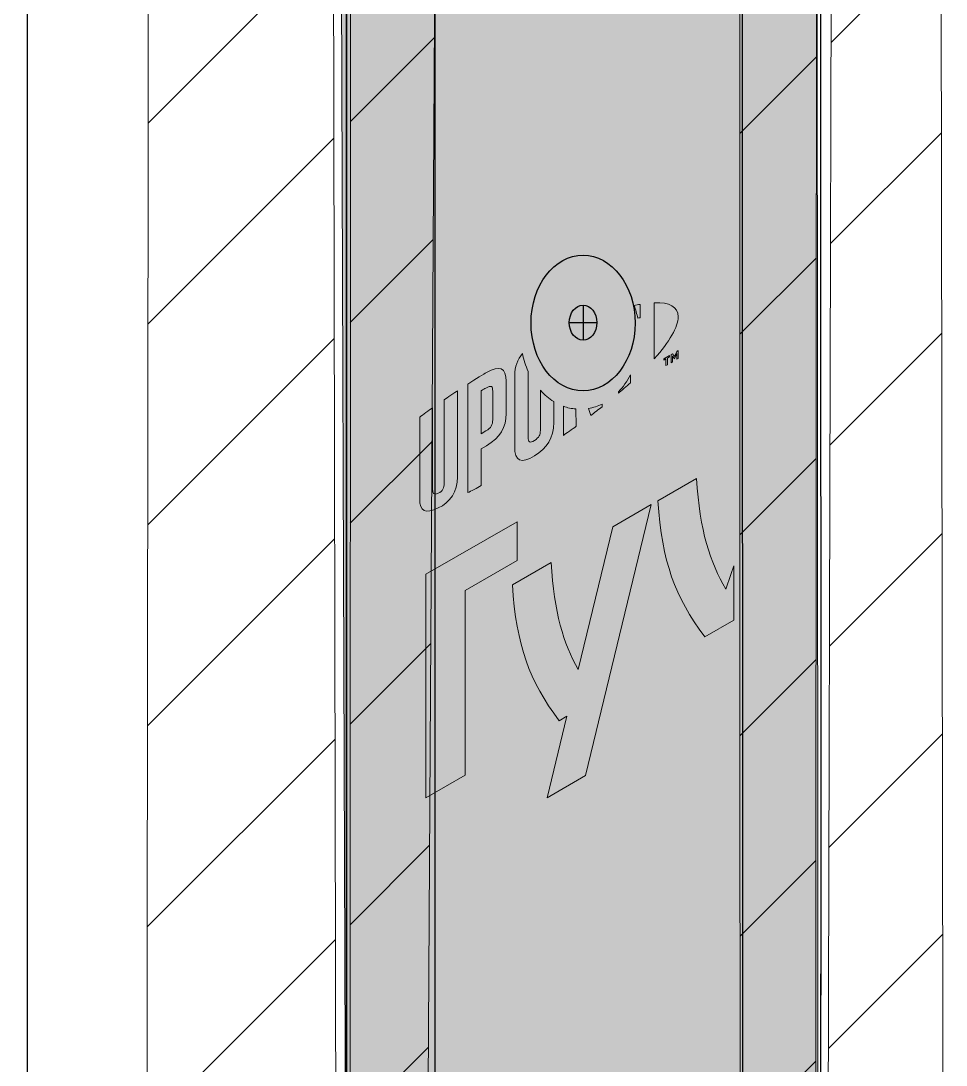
# Model space of a CAD drawing. Extents: x -1392 to 5791, y -3809 to 1722.
# Drawn here: x 4921.9 to 4987.1, y -2772.2 to -2698.7 of the extents above; entities that cross this region are included whole.
import ezdxf

# ---------------------------------------------------------------- set-up
doc = ezdxf.new("R2010")
doc.units = 0
doc.header["$MEASUREMENT"] = 0
for name, color, linetype, lineweight in [('G-ANNO-TTLB', 7, 'Continuous', 0), ('Layer 12', 7, 'Continuous', 0), ('TYVEK', 7, 'Continuous', 0), ('X-REF - TRACED', 7, 'Continuous', 0)]:
    doc.layers.add(name, color=color, linetype=linetype, lineweight=lineweight)
pattern_1 = [(45, (0, 0), (-7.071067, 7.071069), [])]

# ---------------------------------------------------------------- blocks, each defined once
blk = doc.blocks.new('Block_343')
at = {"layer": 'TYVEK', "color": 18, "lineweight": 25, "true_color": 0x000000}
for points in [[(4984.507, -2660.579)], [(4984.507, -2765.527)]]:
    blk.add_lwpolyline(points, dxfattribs=at)
blk = doc.blocks.new('Block_350')
at = {"layer": 'TYVEK', "true_color": 0x003b71, "transparency": 33554687}
h = blk.add_hatch(color=156, dxfattribs=at)
h.dxf.hatch_style = 2
edge = h.paths.add_edge_path()
edge.add_ellipse((4961.547, -2656.589), major_axis=(0, 4.781), ratio=0.766948, start_angle=0, end_angle=360)
h = blk.add_hatch(color=156, dxfattribs=at)
h.dxf.hatch_style = 2
edge = h.paths.add_edge_path()
edge.add_ellipse((4961.529, -2719.954), major_axis=(0, 4.781), ratio=0.766948, start_angle=0, end_angle=360)
h = blk.add_hatch(color=156, dxfattribs=at)
h.dxf.hatch_style = 2
edge = h.paths.add_edge_path()
edge.add_ellipse((4961.547, -2782.498), major_axis=(0, 4.781), ratio=0.766948, start_angle=0, end_angle=360)
at = {"layer": 'TYVEK', "color": 18, "lineweight": 25, "true_color": 0x080808}
for p, q in [((4961.547, -2655.326), (4961.547, -2657.793)), ((4960.574, -2656.56), (4962.52, -2656.56)), ((4961.529, -2718.691), (4961.529, -2721.159)), ((4960.556, -2719.925), (4962.503, -2719.925)), ((4961.547, -2781.234), (4961.547, -2783.702)), ((4960.574, -2782.468), (4962.52, -2782.468))]:
    blk.add_line(p, q, dxfattribs=at)
at = {"layer": 'TYVEK', "color": 33, "lineweight": 25, "true_color": 0xcc9966}
for points in [[(4961.035, -2652.169)], [(4957.369, -2656.949)], [(4961.017, -2715.535)], [(4961.035, -2778.078)], [(4957.369, -2782.857)]]:
    blk.add_lwpolyline(points, dxfattribs=at)
at = {"layer": 'TYVEK', "color": 18, "lineweight": 25, "true_color": 0x000000}
for centre in [(4961.547, -2656.589), (4961.529, -2719.954), (4961.547, -2782.498)]:
    blk.add_ellipse(centre, major_axis=(0, 4.781), ratio=0.766948, dxfattribs=at)
at = {"layer": 'TYVEK', "color": 18, "lineweight": 25, "true_color": 0x080808}
for centre in [(4961.547, -2656.56), (4961.529, -2719.925), (4961.547, -2782.468)]:
    blk.add_ellipse(centre, major_axis=(0, 1.234), ratio=0.788846, dxfattribs=at)
blk = doc.blocks.new('Block_677')
at = {"layer": 'X-REF - TRACED', "true_color": 0x848484, "transparency": 33554687}
h = blk.add_hatch(color=252, dxfattribs=at)
h.dxf.hatch_style = 2
edge = h.paths.add_edge_path()
edge.add_spline(control_points=[(4968.225, -2719.514), (4968.225, -2720.238), (4967.612, -2721.267), (4966.545, -2722.464), (4966.545, -2722.464), (4966.545, -2718.52), (4966.545, -2718.52), (4967.612, -2718.481), (4968.225, -2718.799), (4968.225, -2719.514)], knot_values=[0, 0, 0, 0, 1, 1, 1, 2, 2, 2, 3, 3, 3, 3], degree=3, periodic=0)
h = blk.add_hatch(color=252, dxfattribs=at)
h.dxf.hatch_style = 2
edge = h.paths.add_edge_path()
edge.add_spline(control_points=[(4965.539, -2718.639), (4965.539, -2718.639), (4965.539, -2719.579), (4965.539, -2719.579), (4965.489, -2719.589), (4965.439, -2719.599), (4965.379, -2719.619), (4965.319, -2719.309), (4965.239, -2719.009), (4965.119, -2718.719), (4965.269, -2718.689), (4965.399, -2718.659), (4965.539, -2718.639)], knot_values=[0, 0, 0, 0, 1, 1, 1, 2, 2, 2, 3, 3, 3, 4, 4, 4, 4], degree=3, periodic=0)
h = blk.add_hatch(color=252, dxfattribs=at)
h.dxf.hatch_style = 2
edge = h.paths.add_edge_path()
edge.add_spline(control_points=[(4958.519, -2724.689), (4958.519, -2724.689), (4958.519, -2727.519), (4958.519, -2727.519), (4958.519, -2727.819), (4958.429, -2728.029), (4958.099, -2728.229), (4957.749, -2728.439), (4957.659, -2728.329), (4957.659, -2728.009), (4957.659, -2728.009), (4957.659, -2723.359), (4957.659, -2723.359), (4957.479, -2722.969), (4957.339, -2722.549), (4957.259, -2722.099), (4956.909, -2722.509), (4956.709, -2723.029), (4956.709, -2723.649), (4956.709, -2723.649), (4956.709, -2728.649), (4956.709, -2728.649), (4956.709, -2729.719), (4957.179, -2729.879), (4958.099, -2729.309), (4958.989, -2728.739), (4959.459, -2728.079), (4959.459, -2726.949), (4959.459, -2726.949), (4959.459, -2725.479), (4959.459, -2725.479), (4959.109, -2725.279), (4958.799, -2725.009), (4958.519, -2724.689)], knot_values=[0, 0, 0, 0, 1, 1, 1, 2, 2, 2, 3, 3, 3, 4, 4, 4, 5, 5, 5, 6, 6, 6, 7, 7, 7, 8, 8, 8, 9, 9, 9, 10, 10, 10, 11, 11, 11, 11], degree=3, periodic=0)
h = blk.add_hatch(color=252, dxfattribs=at)
h.dxf.hatch_style = 2
edge = h.paths.add_edge_path()
edge.add_spline(control_points=[(4967.219, -2722.469), (4967.219, -2722.469), (4967.219, -2722.569), (4967.219, -2722.569), (4967.219, -2722.569), (4967.369, -2722.479), (4967.369, -2722.479), (4967.369, -2722.479), (4967.369, -2722.949), (4967.369, -2722.949), (4967.369, -2722.949), (4967.469, -2722.889), (4967.469, -2722.889), (4967.469, -2722.889), (4967.469, -2722.429), (4967.469, -2722.429), (4967.469, -2722.429), (4967.619, -2722.339), (4967.619, -2722.339), (4967.619, -2722.339), (4967.619, -2722.239), (4967.619, -2722.239), (4967.619, -2722.239), (4967.219, -2722.469), (4967.219, -2722.469)], knot_values=[0, 0, 0, 0, 1, 1, 1, 2, 2, 2, 3, 3, 3, 4, 4, 4, 5, 5, 5, 6, 6, 6, 7, 7, 7, 8, 8, 8, 8], degree=3, periodic=0)
edge = h.paths.add_edge_path()
edge.add_spline(control_points=[(4968.129, -2721.949), (4968.129, -2721.949), (4967.979, -2722.299), (4967.979, -2722.299), (4967.979, -2722.299), (4967.829, -2722.119), (4967.829, -2722.119), (4967.829, -2722.119), (4967.729, -2722.179), (4967.729, -2722.179), (4967.729, -2722.179), (4967.729, -2722.749), (4967.729, -2722.749), (4967.729, -2722.749), (4967.819, -2722.689), (4967.819, -2722.689), (4967.819, -2722.689), (4967.819, -2722.289), (4967.819, -2722.289), (4967.819, -2722.289), (4967.969, -2722.469), (4967.969, -2722.469), (4967.969, -2722.469), (4967.979, -2722.469), (4967.979, -2722.469), (4967.979, -2722.469), (4968.129, -2722.109), (4968.129, -2722.109), (4968.129, -2722.109), (4968.129, -2722.509), (4968.129, -2722.509), (4968.129, -2722.509), (4968.229, -2722.459), (4968.229, -2722.459), (4968.229, -2722.459), (4968.229, -2721.889), (4968.229, -2721.889), (4968.229, -2721.889), (4968.129, -2721.949), (4968.129, -2721.949)], knot_values=[0, 0, 0, 0, 1, 1, 1, 2, 2, 2, 3, 3, 3, 4, 4, 4, 5, 5, 5, 6, 6, 6, 7, 7, 7, 8, 8, 8, 9, 9, 9, 10, 10, 10, 11, 11, 11, 12, 12, 12, 13, 13, 13, 13], degree=3, periodic=0)
h = blk.add_hatch(color=252, dxfattribs=at)
h.dxf.hatch_style = 2
edge = h.paths.add_edge_path()
edge.add_spline(control_points=[(4955.159, -2726.779), (4955.159, -2727.109), (4955.059, -2727.339), (4954.679, -2727.559), (4954.679, -2727.559), (4954.349, -2727.749), (4954.349, -2727.749), (4954.349, -2727.749), (4954.349, -2724.729), (4954.349, -2724.729), (4954.499, -2724.629), (4954.579, -2724.589), (4954.669, -2724.539), (4955.079, -2724.299), (4955.159, -2724.429), (4955.159, -2724.759), (4955.159, -2724.759), (4955.159, -2726.779), (4955.159, -2726.779)], knot_values=[0, 0, 0, 0, 1, 1, 1, 2, 2, 2, 3, 3, 3, 4, 4, 4, 5, 5, 5, 6, 6, 6, 6], degree=3, periodic=0)
edge = h.paths.add_edge_path()
edge.add_spline(control_points=[(4954.719, -2723.439), (4954.559, -2723.529), (4953.959, -2723.899), (4953.419, -2724.249), (4953.419, -2724.249), (4953.419, -2731.899), (4953.419, -2731.899), (4953.599, -2731.809), (4954.089, -2731.559), (4954.349, -2731.409), (4954.349, -2731.409), (4954.349, -2728.809), (4954.349, -2728.809), (4954.349, -2728.809), (4954.719, -2728.599), (4954.719, -2728.599), (4955.699, -2728.029), (4956.109, -2727.289), (4956.109, -2726.319), (4956.109, -2726.319), (4956.109, -2724.059), (4956.109, -2724.059), (4956.109, -2723.109), (4955.649, -2722.899), (4954.719, -2723.439)], knot_values=[0, 0, 0, 0, 1, 1, 1, 2, 2, 2, 3, 3, 3, 4, 4, 4, 5, 5, 5, 6, 6, 6, 7, 7, 7, 8, 8, 8, 8], degree=3, periodic=0)
h = blk.add_hatch(color=252, dxfattribs=at)
h.dxf.hatch_style = 2
edge = h.paths.add_edge_path()
edge.add_spline(control_points=[(4964.019, -2724.799), (4964.349, -2724.459), (4964.639, -2724.059), (4964.859, -2723.609), (4964.859, -2723.609), (4964.859, -2724.159), (4964.859, -2724.159), (4964.599, -2724.389), (4964.219, -2724.729), (4964.019, -2724.899), (4964.019, -2724.899), (4964.019, -2724.799), (4964.019, -2724.799)], knot_values=[0, 0, 0, 0, 1, 1, 1, 2, 2, 2, 3, 3, 3, 4, 4, 4, 4], degree=3, periodic=0)
h = blk.add_hatch(color=252, dxfattribs=at)
h.dxf.hatch_style = 2
edge = h.paths.add_edge_path()
edge.add_spline(control_points=[(4951.745, -2731.253), (4951.745, -2731.556), (4951.654, -2731.8), (4951.325, -2731.944), (4951.001, -2732.086), (4950.914, -2731.979), (4950.914, -2731.621), (4950.914, -2731.621), (4950.914, -2725.934), (4950.914, -2725.934), (4950.699, -2726.085), (4950.221, -2726.438), (4950.016, -2726.59), (4950.016, -2726.59), (4950.016, -2732.341), (4950.016, -2732.341), (4950.016, -2733.259), (4950.404, -2733.392), (4951.325, -2732.982), (4952.167, -2732.606), (4952.682, -2731.82), (4952.682, -2730.801), (4952.682, -2730.801), (4952.682, -2724.726), (4952.682, -2724.726), (4952.507, -2724.838), (4951.93, -2725.227), (4951.745, -2725.357), (4951.745, -2725.357), (4951.745, -2731.253), (4951.745, -2731.253)], knot_values=[0, 0, 0, 0, 1, 1, 1, 2, 2, 2, 3, 3, 3, 4, 4, 4, 5, 5, 5, 6, 6, 6, 7, 7, 7, 8, 8, 8, 9, 9, 9, 10, 10, 10, 10], degree=3, periodic=0)
h = blk.add_hatch(color=252, dxfattribs=at)
h.dxf.hatch_style = 2
edge = h.paths.add_edge_path()
edge.add_spline(control_points=[(4961.019, -2726.009), (4961.019, -2726.009), (4961.039, -2727.229), (4961.039, -2727.229), (4960.799, -2727.409), (4960.319, -2727.739), (4960.139, -2727.869), (4960.139, -2727.869), (4960.139, -2725.819), (4960.139, -2725.819), (4960.419, -2725.919), (4960.719, -2725.989), (4961.019, -2726.009)], knot_values=[0, 0, 0, 0, 1, 1, 1, 2, 2, 2, 3, 3, 3, 4, 4, 4, 4], degree=3, periodic=0)
h = blk.add_hatch(color=252, dxfattribs=at)
h.dxf.hatch_style = 2
edge = h.paths.add_edge_path()
edge.add_spline(control_points=[(4962.869, -2725.659), (4962.869, -2725.659), (4962.869, -2725.849), (4962.869, -2725.849), (4962.639, -2726.029), (4962.299, -2726.289), (4962.069, -2726.469), (4962.069, -2726.469), (4961.909, -2725.969), (4961.909, -2725.969), (4962.239, -2725.919), (4962.559, -2725.809), (4962.869, -2725.659)], knot_values=[0, 0, 0, 0, 1, 1, 1, 2, 2, 2, 3, 3, 3, 4, 4, 4, 4], degree=3, periodic=0)
at = {"layer": 'X-REF - TRACED'}
for points, knots in [([(4968.225, -2719.514), (4968.225, -2720.238), (4967.612, -2721.267), (4966.545, -2722.464), (4966.545, -2722.464), (4966.545, -2718.52), (4966.545, -2718.52), (4967.612, -2718.481), (4968.225, -2718.799), (4968.225, -2719.514)], [0, 0, 0, 0, 1, 1, 1, 2, 2, 2, 3, 3, 3, 3]), ([(4965.539, -2718.639), (4965.539, -2718.639), (4965.539, -2719.579), (4965.539, -2719.579), (4965.489, -2719.589), (4965.439, -2719.599), (4965.379, -2719.619), (4965.319, -2719.309), (4965.239, -2719.009), (4965.119, -2718.719), (4965.269, -2718.689), (4965.399, -2718.659), (4965.539, -2718.639)], [0, 0, 0, 0, 1, 1, 1, 2, 2, 2, 3, 3, 3, 4, 4, 4, 4]), ([(4958.519, -2724.689), (4958.519, -2724.689), (4958.519, -2727.519), (4958.519, -2727.519), (4958.519, -2727.819), (4958.429, -2728.029), (4958.099, -2728.229), (4957.749, -2728.439), (4957.659, -2728.329), (4957.659, -2728.009), (4957.659, -2728.009), (4957.659, -2723.359), (4957.659, -2723.359), (4957.479, -2722.969), (4957.339, -2722.549), (4957.259, -2722.099), (4956.909, -2722.509), (4956.709, -2723.029), (4956.709, -2723.649), (4956.709, -2723.649), (4956.709, -2728.649), (4956.709, -2728.649), (4956.709, -2729.719), (4957.179, -2729.879), (4958.099, -2729.309), (4958.989, -2728.739), (4959.459, -2728.079), (4959.459, -2726.949), (4959.459, -2726.949), (4959.459, -2725.479), (4959.459, -2725.479), (4959.109, -2725.279), (4958.799, -2725.009), (4958.519, -2724.689)], [0, 0, 0, 0, 1, 1, 1, 2, 2, 2, 3, 3, 3, 4, 4, 4, 5, 5, 5, 6, 6, 6, 7, 7, 7, 8, 8, 8, 9, 9, 9, 10, 10, 10, 11, 11, 11, 11]), ([(4967.219, -2722.469), (4967.219, -2722.469), (4967.219, -2722.569), (4967.219, -2722.569), (4967.219, -2722.569), (4967.369, -2722.479), (4967.369, -2722.479), (4967.369, -2722.479), (4967.369, -2722.949), (4967.369, -2722.949), (4967.369, -2722.949), (4967.469, -2722.889), (4967.469, -2722.889), (4967.469, -2722.889), (4967.469, -2722.429), (4967.469, -2722.429), (4967.469, -2722.429), (4967.619, -2722.339), (4967.619, -2722.339), (4967.619, -2722.339), (4967.619, -2722.239), (4967.619, -2722.239), (4967.619, -2722.239), (4967.219, -2722.469), (4967.219, -2722.469)], [0, 0, 0, 0, 1, 1, 1, 2, 2, 2, 3, 3, 3, 4, 4, 4, 5, 5, 5, 6, 6, 6, 7, 7, 7, 8, 8, 8, 8]), ([(4968.129, -2721.949), (4968.129, -2721.949), (4967.979, -2722.299), (4967.979, -2722.299), (4967.979, -2722.299), (4967.829, -2722.119), (4967.829, -2722.119), (4967.829, -2722.119), (4967.729, -2722.179), (4967.729, -2722.179), (4967.729, -2722.179), (4967.729, -2722.749), (4967.729, -2722.749), (4967.729, -2722.749), (4967.819, -2722.689), (4967.819, -2722.689), (4967.819, -2722.689), (4967.819, -2722.289), (4967.819, -2722.289), (4967.819, -2722.289), (4967.969, -2722.469), (4967.969, -2722.469), (4967.969, -2722.469), (4967.979, -2722.469), (4967.979, -2722.469), (4967.979, -2722.469), (4968.129, -2722.109), (4968.129, -2722.109), (4968.129, -2722.109), (4968.129, -2722.509), (4968.129, -2722.509), (4968.129, -2722.509), (4968.229, -2722.459), (4968.229, -2722.459), (4968.229, -2722.459), (4968.229, -2721.889), (4968.229, -2721.889), (4968.229, -2721.889), (4968.129, -2721.949), (4968.129, -2721.949)], [0, 0, 0, 0, 1, 1, 1, 2, 2, 2, 3, 3, 3, 4, 4, 4, 5, 5, 5, 6, 6, 6, 7, 7, 7, 8, 8, 8, 9, 9, 9, 10, 10, 10, 11, 11, 11, 12, 12, 12, 13, 13, 13, 13]), ([(4954.719, -2723.439), (4954.559, -2723.529), (4953.959, -2723.899), (4953.419, -2724.249), (4953.419, -2724.249), (4953.419, -2731.899), (4953.419, -2731.899), (4953.599, -2731.809), (4954.089, -2731.559), (4954.349, -2731.409), (4954.349, -2731.409), (4954.349, -2728.809), (4954.349, -2728.809), (4954.349, -2728.809), (4954.719, -2728.599), (4954.719, -2728.599), (4955.699, -2728.029), (4956.109, -2727.289), (4956.109, -2726.319), (4956.109, -2726.319), (4956.109, -2724.059), (4956.109, -2724.059), (4956.109, -2723.109), (4955.649, -2722.899), (4954.719, -2723.439)], [0, 0, 0, 0, 1, 1, 1, 2, 2, 2, 3, 3, 3, 4, 4, 4, 5, 5, 5, 6, 6, 6, 7, 7, 7, 8, 8, 8, 8]), ([(4964.019, -2724.799), (4964.349, -2724.459), (4964.639, -2724.059), (4964.859, -2723.609), (4964.859, -2723.609), (4964.859, -2724.159), (4964.859, -2724.159), (4964.599, -2724.389), (4964.219, -2724.729), (4964.019, -2724.899), (4964.019, -2724.899), (4964.019, -2724.799), (4964.019, -2724.799)], [0, 0, 0, 0, 1, 1, 1, 2, 2, 2, 3, 3, 3, 4, 4, 4, 4]), ([(4955.159, -2726.779), (4955.159, -2727.109), (4955.059, -2727.339), (4954.679, -2727.559), (4954.679, -2727.559), (4954.349, -2727.749), (4954.349, -2727.749), (4954.349, -2727.749), (4954.349, -2724.729), (4954.349, -2724.729), (4954.499, -2724.629), (4954.579, -2724.589), (4954.669, -2724.539), (4955.079, -2724.299), (4955.159, -2724.429), (4955.159, -2724.759), (4955.159, -2724.759), (4955.159, -2726.779), (4955.159, -2726.779)], [0, 0, 0, 0, 1, 1, 1, 2, 2, 2, 3, 3, 3, 4, 4, 4, 5, 5, 5, 6, 6, 6, 6]), ([(4951.745, -2731.253), (4951.745, -2731.556), (4951.654, -2731.8), (4951.325, -2731.944), (4951.001, -2732.086), (4950.914, -2731.979), (4950.914, -2731.621), (4950.914, -2731.621), (4950.914, -2725.934), (4950.914, -2725.934), (4950.699, -2726.085), (4950.221, -2726.438), (4950.016, -2726.59), (4950.016, -2726.59), (4950.016, -2732.341), (4950.016, -2732.341), (4950.016, -2733.259), (4950.404, -2733.392), (4951.325, -2732.982), (4952.167, -2732.606), (4952.682, -2731.82), (4952.682, -2730.801), (4952.682, -2730.801), (4952.682, -2724.726), (4952.682, -2724.726), (4952.507, -2724.838), (4951.93, -2725.227), (4951.745, -2725.357), (4951.745, -2725.357), (4951.745, -2731.253), (4951.745, -2731.253)], [0, 0, 0, 0, 1, 1, 1, 2, 2, 2, 3, 3, 3, 4, 4, 4, 5, 5, 5, 6, 6, 6, 7, 7, 7, 8, 8, 8, 9, 9, 9, 10, 10, 10, 10]), ([(4961.019, -2726.009), (4961.019, -2726.009), (4961.039, -2727.229), (4961.039, -2727.229), (4960.799, -2727.409), (4960.319, -2727.739), (4960.139, -2727.869), (4960.139, -2727.869), (4960.139, -2725.819), (4960.139, -2725.819), (4960.419, -2725.919), (4960.719, -2725.989), (4961.019, -2726.009)], [0, 0, 0, 0, 1, 1, 1, 2, 2, 2, 3, 3, 3, 4, 4, 4, 4]), ([(4962.869, -2725.659), (4962.869, -2725.659), (4962.869, -2725.849), (4962.869, -2725.849), (4962.639, -2726.029), (4962.299, -2726.289), (4962.069, -2726.469), (4962.069, -2726.469), (4961.909, -2725.969), (4961.909, -2725.969), (4962.239, -2725.919), (4962.559, -2725.809), (4962.869, -2725.659)], [0, 0, 0, 0, 1, 1, 1, 2, 2, 2, 3, 3, 3, 4, 4, 4, 4])]:
    blk.add_open_spline(points, degree=3, knots=knots, dxfattribs=at)
blk = doc.blocks.new('Block_681')
at = {"layer": 'X-REF - TRACED', "true_color": 0x848484, "transparency": 33554687}
h = blk.add_hatch(color=252, dxfattribs=at)
h.dxf.hatch_style = 2
edge = h.paths.add_edge_path()
edge.add_spline(control_points=[(4972.139, -2737.059), (4972.139, -2737.059), (4972.139, -2740.879), (4972.139, -2740.879), (4972.139, -2740.879), (4970.099, -2742.059), (4970.099, -2742.059), (4967.979, -2739.209), (4967.099, -2736.819), (4966.799, -2732.469), (4966.799, -2732.469), (4969.529, -2730.899), (4969.529, -2730.899), (4969.739, -2734.619), (4970.469, -2736.799), (4971.589, -2738.699), (4971.789, -2738.149), (4971.969, -2737.609), (4972.139, -2737.059)], knot_values=[0, 0, 0, 0, 1, 1, 1, 2, 2, 2, 3, 3, 3, 4, 4, 4, 5, 5, 5, 6, 6, 6, 6], degree=3, periodic=0)
h = blk.add_hatch(color=252, dxfattribs=at)
h.dxf.hatch_style = 2
h.paths.add_polyline_path([(4956.879, -2733.949), (4956.879, -2736.689), (4953.229, -2738.799), (4953.229, -2751.799), (4950.459, -2753.399), (4950.459, -2737.649)])
at = {"layer": 'X-REF - TRACED'}
blk.add_lwpolyline([(4956.879, -2733.949), (4956.879, -2736.689), (4953.229, -2738.799), (4953.229, -2751.799), (4950.459, -2753.399), (4950.459, -2737.649)], close=True, dxfattribs=at)
blk.add_open_spline([(4972.139, -2737.059), (4972.139, -2737.059), (4972.139, -2740.879), (4972.139, -2740.879), (4972.139, -2740.879), (4970.099, -2742.059), (4970.099, -2742.059), (4967.979, -2739.209), (4967.099, -2736.819), (4966.799, -2732.469), (4966.799, -2732.469), (4969.529, -2730.899), (4969.529, -2730.899), (4969.739, -2734.619), (4970.469, -2736.799), (4971.589, -2738.699), (4971.789, -2738.149), (4971.969, -2737.609), (4972.139, -2737.059)], degree=3, knots=[0, 0, 0, 0, 1, 1, 1, 2, 2, 2, 3, 3, 3, 4, 4, 4, 5, 5, 5, 6, 6, 6, 6], dxfattribs=at)
blk = doc.blocks.new('Block_680')
at = {"layer": 'X-REF - TRACED', "true_color": 0x848484, "transparency": 33554687}
h = blk.add_hatch(color=252, dxfattribs=at)
h.dxf.hatch_style = 2
edge = h.paths.add_edge_path()
edge.add_spline(control_points=[(4963.612, -2734.309), (4963.612, -2734.309), (4961.183, -2744.359), (4961.183, -2744.359), (4960.15, -2742.522), (4959.478, -2740.367), (4959.272, -2736.815), (4959.272, -2736.815), (4956.545, -2738.389), (4956.545, -2738.389), (4956.84, -2742.738), (4957.722, -2745.129), (4959.841, -2747.976), (4959.841, -2747.976), (4960.385, -2747.661), (4960.385, -2747.661), (4960.385, -2747.661), (4958.997, -2753.406), (4958.997, -2753.406), (4958.997, -2753.406), (4961.704, -2751.843), (4961.704, -2751.843), (4961.704, -2751.843), (4966.319, -2732.746), (4966.319, -2732.746), (4966.319, -2732.746), (4963.612, -2734.309), (4963.612, -2734.309)], knot_values=[0, 0, 0, 0, 1, 1, 1, 2, 2, 2, 3, 3, 3, 4, 4, 4, 5, 5, 5, 6, 6, 6, 7, 7, 7, 8, 8, 8, 9, 9, 9, 9], degree=3, periodic=0)
at = {"layer": 'X-REF - TRACED'}
blk.add_open_spline([(4963.612, -2734.309), (4963.612, -2734.309), (4961.183, -2744.359), (4961.183, -2744.359), (4960.15, -2742.522), (4959.478, -2740.367), (4959.272, -2736.815), (4959.272, -2736.815), (4956.545, -2738.389), (4956.545, -2738.389), (4956.84, -2742.738), (4957.722, -2745.129), (4959.841, -2747.976), (4959.841, -2747.976), (4960.385, -2747.661), (4960.385, -2747.661), (4960.385, -2747.661), (4958.997, -2753.406), (4958.997, -2753.406), (4958.997, -2753.406), (4961.704, -2751.843), (4961.704, -2751.843), (4961.704, -2751.843), (4966.319, -2732.746), (4966.319, -2732.746), (4966.319, -2732.746), (4963.612, -2734.309), (4963.612, -2734.309)], degree=3, knots=[0, 0, 0, 0, 1, 1, 1, 2, 2, 2, 3, 3, 3, 4, 4, 4, 5, 5, 5, 6, 6, 6, 7, 7, 7, 8, 8, 8, 9, 9, 9, 9], dxfattribs=at)
blk.add_blockref('Block_681', (0, 0), dxfattribs=at)
blk = doc.blocks.new('Block_679')
at = {"layer": 'X-REF - TRACED'}
blk.add_blockref('Block_680', (0, 0), dxfattribs=at)
blk = doc.blocks.new('Block_678')
at = {"layer": 'X-REF - TRACED'}
blk.add_blockref('Block_679', (0, 0), dxfattribs=at)
blk = doc.blocks.new('Block_676')
at = {"layer": 'X-REF - TRACED'}
for name in ['Block_677', 'Block_678']:
    blk.add_blockref(name, (0, 0), dxfattribs=at)

msp = doc.modelspace()

# ---------------------------------------------------------------- hatches: boundary and pattern name
at = {"layer": 'G-ANNO-TTLB', "true_color": 0xff00ff, "transparency": 33554687}
h = msp.add_hatch(color=6, dxfattribs=at)
edge = h.paths.add_edge_path()
edge.add_spline(control_points=[(5472, -3692.604), (5472, -3692.604), (2542.482, -3692.604), (2542.482, -3692.604), (2542.482, -3692.604), (2542.482, -1235.604), (2542.482, -1235.604), (2542.482, -1235.604), (5472, -1235.604), (5472, -1235.604), (5472, -1235.604), (5472, -3692.604), (5472, -3692.604)], knot_values=[0, 0, 0, 0, 1, 1, 1, 2, 2, 2, 3, 3, 3, 4, 4, 4, 4], degree=3, periodic=0)
edge = h.paths.add_edge_path()
edge.add_spline(control_points=[(2551.482, -1244.604), (2551.482, -1244.604), (2551.482, -3683.604), (2551.482, -3683.604), (2551.482, -3683.604), (5463, -3683.604), (5463, -3683.604), (5463, -3683.604), (5463, -1244.604), (5463, -1244.604), (5463, -1244.604), (2551.482, -1244.604), (2551.482, -1244.604)], knot_values=[0, 0, 0, 0, 1, 1, 1, 2, 2, 2, 3, 3, 3, 4, 4, 4, 4], degree=3, periodic=0)
edge.add_line((2551.482, -1244.604), (2551.482, -1244.604))
at = {"layer": 'Layer 12', "true_color": 0x848484, "transparency": 33554457}
h = msp.add_hatch(color=252, dxfattribs=at)
h.dxf.hatch_style = 2
h.paths.add_polyline_path([(4978.095, -2793.785), (4977.999, -2661.188), (4944.324, -2641.489), (4944.903, -2812.447)])
at = {"layer": 'Layer 12', "true_color": 0x000000, "transparency": 33554687}
h = msp.add_hatch(dxfattribs=at)
h.set_pattern_fill('_U', color=18, scale=10, angle=44.99999, style=2, pattern_type=0)
h.set_pattern_definition(pattern_1)
h.paths.add_polyline_path([(4944.184, -2813.022), (4930.754, -2821.751), (4930.962, -2649.973), (4943.871, -2657.985)])
h = msp.add_hatch(dxfattribs=at)
h.set_pattern_fill('_U', color=18, scale=10, angle=44.99999, style=2, pattern_type=0)
h.set_pattern_definition(pattern_1)
h.paths.add_polyline_path([(4950.395, -2809.335), (4945.088, -2812.447), (4945.157, -2658.267), (4951.33, -2655.011)])
h = msp.add_hatch(dxfattribs=at)
h.set_pattern_fill('_U', color=18, scale=10, angle=44.99999, style=2, pattern_type=0)
h.set_pattern_definition(pattern_1)
h.paths.add_polyline_path([(4977.908, -2793.837), (4972.6, -2796.95), (4972.557, -2658.037), (4978.006, -2660.988)])
h = msp.add_hatch(dxfattribs=at)
h.set_pattern_fill('_U', color=18, scale=10, angle=44.99999, style=2, pattern_type=0)
h.set_pattern_definition(pattern_1)
h.paths.add_polyline_path([(4986.929, -2799.141), (4978.75, -2794.102), (4979.108, -2661.354), (4986.701, -2666.87)])

# ---------------------------------------------------------------- linework, layer by layer
at = {"layer": 'G-ANNO-TTLB'}
for points in [[(5472, -3692.604), (5472, -3692.604), (2542.482, -3692.604), (2542.482, -3692.604), (2542.482, -3692.604), (2542.482, -1235.604), (2542.482, -1235.604), (2542.482, -1235.604), (5472, -1235.604), (5472, -1235.604), (5472, -1235.604), (5472, -3692.604), (5472, -3692.604)], [(2551.482, -1244.604), (2551.482, -1244.604), (2551.482, -3683.604), (2551.482, -3683.604), (2551.482, -3683.604), (5463, -3683.604), (5463, -3683.604), (5463, -3683.604), (5463, -1244.604), (5463, -1244.604), (5463, -1244.604), (2551.482, -1244.604), (2551.482, -1244.604)]]:
    msp.add_open_spline(points, degree=3, knots=[0, 0, 0, 0, 1, 1, 1, 2, 2, 2, 3, 3, 3, 4, 4, 4, 4], dxfattribs=at)
at = {"layer": 'Layer 12'}
for points in [[(4978.095, -2793.785), (4977.999, -2661.188), (4944.324, -2641.489), (4944.903, -2812.447)], [(4944.184, -2813.022), (4930.754, -2821.751), (4930.962, -2649.973), (4943.871, -2657.985)], [(4950.395, -2809.335), (4945.088, -2812.447), (4945.157, -2658.267), (4951.33, -2655.011)], [(4977.908, -2793.837), (4972.6, -2796.95), (4972.557, -2658.037), (4978.006, -2660.988)], [(4986.929, -2799.141), (4978.75, -2794.102), (4979.108, -2661.354), (4986.701, -2666.87)]]:
    msp.add_lwpolyline(points, close=True, dxfattribs=at)
at = {"layer": 'TYVEK', "color": 18, "lineweight": 25, "true_color": 0x000000}
msp.add_line((4944.871, -2812.904), (4944.871, -2641.289), dxfattribs=at)
at = {"layer": 'TYVEK', "color": 4, "lineweight": 25, "true_color": 0x00ffff}
for p, q in [((4944.871, -2641.741), (4944.871, -2812.702)), ((4922.381, -2815.302), (4922.381, -2644.809)), ((4951.073, -2654.751), (4951.073, -2808.755)), ((4972.736, -2657.791), (4972.75, -2796.787)), ((4978.26, -2660.98), (4978.272, -2767.306)), ((4978.283, -2793.9), (4978.283, -2765.818))]:
    msp.add_line(p, q, dxfattribs=at)

# ---------------------------------------------------------------- block references
at = {"layer": 'TYVEK'}
for name in ['Block_350', 'Block_343']:
    msp.add_blockref(name, (0, 0), dxfattribs=at)
at = {"layer": 'X-REF - TRACED'}
msp.add_blockref('Block_676', (0, 0), dxfattribs=at)

doc.saveas('drawing.dxf')
